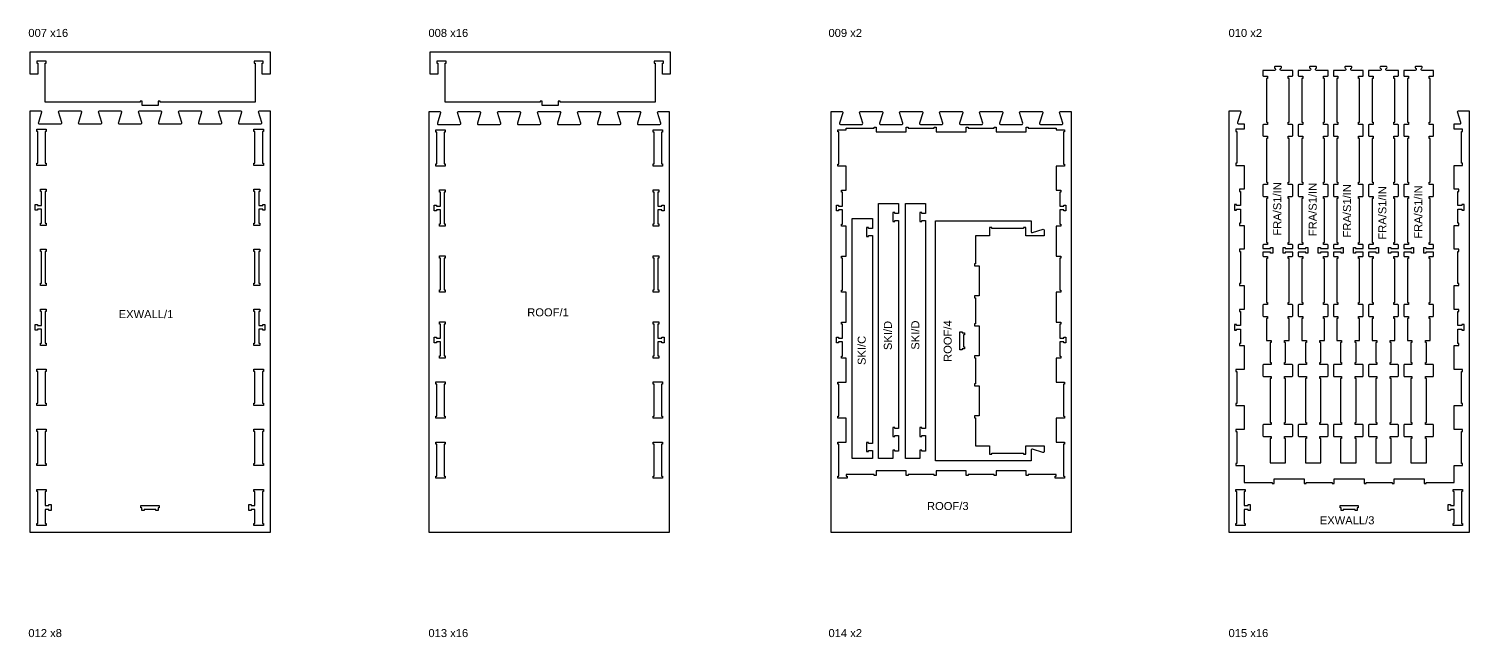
# Model space of a CAD drawing. Header units: millimetres. Extents: x -4719 to 10560, y -11118 to 9307.
# Drawn here: x -4646 to 2555, y 374 to 3415 of the extents above; entities that cross this region are included whole.
import ezdxf

# ---------------------------------------------------------------- set-up
doc = ezdxf.new("R2010")
doc.units = ezdxf.units.MM
doc.header["$MEASUREMENT"] = 0
for name, color, linetype, true_color in [('0_SHEET_BIRCHPLY_2440X1220', 1, 'Continuous', 0xff0000), ('1_ANYTOOL_1MMDEEP_INSIDE', 2, 'Continuous', 0xffff00), ('3_ANYTOOL_CUTTHROUGH_INSID', 4, 'Continuous', 0x00ffff), ('6_ANYTOOL_CUTTHROUGH_OUTSI', 5, 'Continuous', 0x0000ff)]:
    doc.layers.add(name, color=color, linetype=linetype, true_color=true_color)
doc.styles.add('textstyle15', font='standard')
doc.styles.add('textstyle32', font='standard')
doc.styles.add('textstyle33', font='standard')
doc.styles.add('textstyle34', font='standard')
doc.styles.add('textstyle35', font='standard')
doc.styles.add('textstyle37', font='standard')
doc.styles.add('textstyle38', font='standard')
doc.styles.add('textstyle39', font='standard')
doc.styles.add('textstyle40', font='standard')
doc.styles.add('textstyle80', font='standard')
doc.styles.add('textstyle81', font='standard')
doc.styles.add('textstyle82', font='standard')
doc.styles.add('textstyle83', font='standard')
doc.styles.add('textstyle84', font='standard')
doc.styles.add('textstyle85', font='standard')
doc.styles.add('textstyle86', font='standard')
doc.styles.add('textstyle87', font='standard')
doc.styles.add('textstyle88', font='standard')
doc.styles.add('textstyle89', font='standard')
doc.styles.add('textstyle90', font='standard')
doc.styles.add('textstyle91', font='standard')

msp = doc.modelspace()

# ---------------------------------------------------------------- linework, layer by layer
at = {"layer": '3_ANYTOOL_CUTTHROUGH_INSID'}
for points in [[(-4559.1, 2912.7), (-4559.1, 2901.7), (-4564.1, 2901.7), (-4564.1, 2742.7), (-4559.1, 2742.7), (-4559.1, 2731.7), (-4606.1, 2731.7), (-4606.1, 2742.7), (-4601.1, 2742.7), (-4601.1, 2901.7), (-4606.1, 2901.7), (-4606.1, 2912.7)], [(-3520.1, 2912.7), (-3473.1, 2912.7), (-3473.1, 2901.7), (-3478.1, 2901.7), (-3478.1, 2742.7), (-3473.1, 2742.7), (-3473.1, 2731.7), (-3520.1, 2731.7), (-3520.1, 2742.7), (-3515.1, 2742.7), (-3515.1, 2901.7), (-3520.1, 2901.7)], [(-2564.1, 2909.5), (-2564.1, 2898.5), (-2569.1, 2898.5), (-2569.1, 2739.5), (-2564.1, 2739.5), (-2564.1, 2728.5), (-2611.1, 2728.5), (-2611.1, 2739.5), (-2606.1, 2739.5), (-2606.1, 2898.5), (-2611.1, 2898.5), (-2611.1, 2909.5)], [(-1478.1, 2909.5), (-1478.1, 2898.5), (-1483.1, 2898.5), (-1483.1, 2739.5), (-1478.1, 2739.5), (-1478.1, 2728.5), (-1525.1, 2728.5), (-1525.1, 2739.5), (-1520.1, 2739.5), (-1520.1, 2898.5), (-1525.1, 2898.5), (-1525.1, 2909.5)], [(-4588.1, 2612.7), (-4559.1, 2612.7), (-4559.1, 2601.7), (-4564.1, 2601.7), (-4564.1, 2442.7), (-4559.1, 2442.7), (-4559.1, 2431.7), (-4588.1, 2431.7), (-4588.1, 2442.7), (-4583.1, 2442.7), (-4583.1, 2512.7), (-4603.1, 2512.7), (-4603.1, 2507.7), (-4614.1, 2507.7), (-4614.1, 2536.7), (-4603.1, 2536.7), (-4603.1, 2531.7), (-4583.1, 2531.7), (-4583.1, 2601.7), (-4588.1, 2601.7)], [(-3520.1, 2612.7), (-3491.1, 2612.7), (-3491.1, 2601.7), (-3496.1, 2601.7), (-3496.1, 2531.7), (-3476.1, 2531.7), (-3476.1, 2536.7), (-3465.1, 2536.7), (-3465.1, 2507.7), (-3476.1, 2507.7), (-3476.1, 2512.7), (-3496.1, 2512.7), (-3496.1, 2442.7), (-3491.1, 2442.7), (-3491.1, 2431.7), (-3520.1, 2431.7), (-3520.1, 2442.7), (-3515.1, 2442.7), (-3515.1, 2601.7), (-3520.1, 2601.7)], [(-2564.1, 2609.5), (-2564.1, 2598.5), (-2569.1, 2598.5), (-2569.1, 2439.5), (-2564.1, 2439.5), (-2564.1, 2428.5), (-2593.1, 2428.5), (-2593.1, 2439.5), (-2588.1, 2439.5), (-2588.1, 2509.5), (-2608.1, 2509.5), (-2608.1, 2504.5), (-2619.1, 2504.5), (-2619.1, 2533.5), (-2608.1, 2533.5), (-2608.1, 2528.5), (-2588.1, 2528.5), (-2588.1, 2598.5), (-2593.1, 2598.5), (-2593.1, 2609.5)], [(-1496.1, 2609.5), (-1496.1, 2598.5), (-1501.1, 2598.5), (-1501.1, 2528.5), (-1481.1, 2528.5), (-1481.1, 2533.5), (-1470.1, 2533.5), (-1470.1, 2504.5), (-1481.1, 2504.5), (-1481.1, 2509.5), (-1501.1, 2509.5), (-1501.1, 2439.5), (-1496.1, 2439.5), (-1496.1, 2428.5), (-1525.1, 2428.5), (-1525.1, 2439.5), (-1520.1, 2439.5), (-1520.1, 2598.5), (-1525.1, 2598.5), (-1525.1, 2609.5)], [(-4588.1, 2312.7), (-4559.1, 2312.7), (-4559.1, 2301.7), (-4564.1, 2301.7), (-4564.1, 2142.7), (-4559.1, 2142.7), (-4559.1, 2131.7), (-4588.1, 2131.7), (-4588.1, 2142.7), (-4583.1, 2142.7), (-4583.1, 2301.7), (-4588.1, 2301.7)], [(-3520.1, 2312.7), (-3491.1, 2312.7), (-3491.1, 2301.7), (-3496.1, 2301.7), (-3496.1, 2142.7), (-3491.1, 2142.7), (-3491.1, 2131.7), (-3520.1, 2131.7), (-3520.1, 2142.7), (-3515.1, 2142.7), (-3515.1, 2301.7), (-3520.1, 2301.7)], [(-2564.1, 2279.4), (-2564.1, 2268.4), (-2569.1, 2268.4), (-2569.1, 2109.4), (-2564.1, 2109.4), (-2564.1, 2098.4), (-2593.1, 2098.4), (-2593.1, 2109.4), (-2588.1, 2109.4), (-2588.1, 2268.4), (-2593.1, 2268.4), (-2593.1, 2279.4)], [(-1496.1, 2279.4), (-1496.1, 2268.4), (-1501.1, 2268.4), (-1501.1, 2109.4), (-1496.1, 2109.4), (-1496.1, 2098.4), (-1525.1, 2098.4), (-1525.1, 2109.4), (-1520.1, 2109.4), (-1520.1, 2268.4), (-1525.1, 2268.4), (-1525.1, 2279.4)], [(-4588.1, 2012.7), (-4559.1, 2012.7), (-4559.1, 2001.7), (-4564.1, 2001.7), (-4564.1, 1842.7), (-4559.1, 1842.7), (-4559.1, 1831.7), (-4588.1, 1831.7), (-4588.1, 1842.7), (-4583.1, 1842.7), (-4583.1, 1912.7), (-4603.1, 1912.7), (-4603.1, 1907.7), (-4614.1, 1907.7), (-4614.1, 1936.7), (-4603.1, 1936.7), (-4603.1, 1931.7), (-4583.1, 1931.7), (-4583.1, 2001.7), (-4588.1, 2001.7)], [(-3520.1, 2012.7), (-3491.1, 2012.7), (-3491.1, 2001.7), (-3496.1, 2001.7), (-3496.1, 1931.7), (-3476.1, 1931.7), (-3476.1, 1936.7), (-3465.1, 1936.7), (-3465.1, 1907.7), (-3476.1, 1907.7), (-3476.1, 1912.7), (-3496.1, 1912.7), (-3496.1, 1842.7), (-3491.1, 1842.7), (-3491.1, 1831.7), (-3520.1, 1831.7), (-3520.1, 1842.7), (-3515.1, 1842.7), (-3515.1, 2001.7), (-3520.1, 2001.7)], [(-2564.1, 1949.3), (-2564.1, 1938.3), (-2569.1, 1938.3), (-2569.1, 1779.3), (-2564.1, 1779.3), (-2564.1, 1768.3), (-2593.1, 1768.3), (-2593.1, 1779.3), (-2588.1, 1779.3), (-2588.1, 1849.3), (-2608.1, 1849.3), (-2608.1, 1844.3), (-2619.1, 1844.3), (-2619.1, 1873.3), (-2608.1, 1873.3), (-2608.1, 1868.3), (-2588.1, 1868.3), (-2588.1, 1938.3), (-2593.1, 1938.3), (-2593.1, 1949.3)], [(-1496.1, 1949.3), (-1496.1, 1938.3), (-1501.1, 1938.3), (-1501.1, 1868.3), (-1481.1, 1868.3), (-1481.1, 1873.3), (-1470.1, 1873.3), (-1470.1, 1844.3), (-1481.1, 1844.3), (-1481.1, 1849.3), (-1501.1, 1849.3), (-1501.1, 1779.3), (-1496.1, 1779.3), (-1496.1, 1768.3), (-1525.1, 1768.3), (-1525.1, 1779.3), (-1520.1, 1779.3), (-1520.1, 1938.3), (-1525.1, 1938.3), (-1525.1, 1949.3)], [(8.8, 1900.5), (19.8, 1900.5), (19.8, 1895.5), (32.8, 1895.5), (32.8, 1884.5), (27.8, 1884.5), (27.8, 1825.5), (32.8, 1825.5), (32.8, 1814.5), (19.8, 1814.5), (19.8, 1809.5), (8.8, 1809.5)], [(-4559.1, 1712.7), (-4559.1, 1701.7), (-4564.1, 1701.7), (-4564.1, 1542.7), (-4559.1, 1542.7), (-4559.1, 1531.7), (-4606.1, 1531.7), (-4606.1, 1542.7), (-4601.1, 1542.7), (-4601.1, 1701.7), (-4606.1, 1701.7), (-4606.1, 1712.7)], [(-3520.1, 1712.7), (-3473.1, 1712.7), (-3473.1, 1701.7), (-3478.1, 1701.7), (-3478.1, 1542.7), (-3473.1, 1542.7), (-3473.1, 1531.7), (-3520.1, 1531.7), (-3520.1, 1542.7), (-3515.1, 1542.7), (-3515.1, 1701.7), (-3520.1, 1701.7)], [(-2564.1, 1649.3), (-2564.1, 1638.3), (-2569.1, 1638.3), (-2569.1, 1479.3), (-2564.1, 1479.3), (-2564.1, 1468.3), (-2611.1, 1468.3), (-2611.1, 1479.3), (-2606.1, 1479.3), (-2606.1, 1638.3), (-2611.1, 1638.3), (-2611.1, 1649.3)], [(-1478.1, 1649.3), (-1478.1, 1638.3), (-1483.1, 1638.3), (-1483.1, 1479.3), (-1478.1, 1479.3), (-1478.1, 1468.3), (-1525.1, 1468.3), (-1525.1, 1479.3), (-1520.1, 1479.3), (-1520.1, 1638.3), (-1525.1, 1638.3), (-1525.1, 1649.3)], [(-4559.1, 1412.7), (-4559.1, 1401.7), (-4564.1, 1401.7), (-4564.1, 1242.7), (-4559.1, 1242.7), (-4559.1, 1231.7), (-4606.1, 1231.7), (-4606.1, 1242.7), (-4601.1, 1242.7), (-4601.1, 1401.7), (-4606.1, 1401.7), (-4606.1, 1412.7)], [(-3520.1, 1412.7), (-3473.1, 1412.7), (-3473.1, 1401.7), (-3478.1, 1401.7), (-3478.1, 1242.7), (-3473.1, 1242.7), (-3473.1, 1231.7), (-3520.1, 1231.7), (-3520.1, 1242.7), (-3515.1, 1242.7), (-3515.1, 1401.7), (-3520.1, 1401.7)], [(-2564.1, 1349.3), (-2564.1, 1338.3), (-2569.1, 1338.3), (-2569.1, 1179.3), (-2564.1, 1179.3), (-2564.1, 1168.3), (-2611.1, 1168.3), (-2611.1, 1179.3), (-2606.1, 1179.3), (-2606.1, 1338.3), (-2611.1, 1338.3), (-2611.1, 1349.3)], [(-1478.1, 1349.3), (-1478.1, 1338.3), (-1483.1, 1338.3), (-1483.1, 1179.3), (-1478.1, 1179.3), (-1478.1, 1168.3), (-1525.1, 1168.3), (-1525.1, 1179.3), (-1520.1, 1179.3), (-1520.1, 1338.3), (-1525.1, 1338.3), (-1525.1, 1349.3)], [(-4559.1, 1112.7), (-4559.1, 1101.7), (-4564.1, 1101.7), (-4564.1, 1031.7), (-4545.1, 1031.7), (-4545.1, 1036.7), (-4534.1, 1036.7), (-4534.1, 1007.7), (-4545.1, 1007.7), (-4545.1, 1012.7), (-4564.1, 1012.7), (-4564.1, 942.7), (-4559.1, 942.7), (-4559.1, 931.7), (-4606.1, 931.7), (-4606.1, 942.7), (-4601.1, 942.7), (-4601.1, 1101.7), (-4606.1, 1101.7), (-4606.1, 1112.7)], [(-3520.1, 1112.7), (-3473.1, 1112.7), (-3473.1, 1101.7), (-3478.1, 1101.7), (-3478.1, 942.7), (-3473.1, 942.7), (-3473.1, 931.7), (-3520.1, 931.7), (-3520.1, 942.7), (-3515.1, 942.7), (-3515.1, 1012.7), (-3534.1, 1012.7), (-3534.1, 1007.7), (-3545.1, 1007.7), (-3545.1, 1036.7), (-3534.1, 1036.7), (-3534.1, 1031.7), (-3515.1, 1031.7), (-3515.1, 1101.7), (-3520.1, 1101.7)], [(1435.9, 1112.7), (1435.9, 1101.7), (1430.9, 1101.7), (1430.9, 1031.7), (1449.9, 1031.7), (1449.9, 1036.7), (1460.9, 1036.7), (1460.9, 1007.7), (1449.9, 1007.7), (1449.9, 1012.7), (1430.9, 1012.7), (1430.9, 942.7), (1435.9, 942.7), (1435.9, 931.7), (1388.9, 931.7), (1388.9, 942.7), (1393.9, 942.7), (1393.9, 1101.7), (1388.9, 1101.7), (1388.9, 1112.7)], [(2474.9, 1112.7), (2521.9, 1112.7), (2521.9, 1101.7), (2516.9, 1101.7), (2516.9, 942.7), (2521.9, 942.7), (2521.9, 931.7), (2474.9, 931.7), (2474.9, 942.7), (2479.9, 942.7), (2479.9, 1012.7), (2460.9, 1012.7), (2460.9, 1007.7), (2449.9, 1007.7), (2449.9, 1036.7), (2460.9, 1036.7), (2460.9, 1031.7), (2479.9, 1031.7), (2479.9, 1101.7), (2474.9, 1101.7)], [(-4085.1, 1031.7), (-3994.1, 1031.7), (-3994.1, 1020.7), (-3999.1, 1020.7), (-3999.1, 1007.7), (-4010.1, 1007.7), (-4010.1, 1012.7), (-4069.1, 1012.7), (-4069.1, 1007.7), (-4080.1, 1007.7), (-4080.1, 1020.7), (-4085.1, 1020.7)], [(2000.9, 1031.7), (2000.9, 1020.7), (1995.9, 1020.7), (1995.9, 1007.7), (1984.9, 1007.7), (1984.9, 1012.7), (1925.9, 1012.7), (1925.9, 1007.7), (1914.9, 1007.7), (1914.9, 1020.7), (1909.9, 1020.7), (1909.9, 1031.7)]]:
    msp.add_lwpolyline(points, close=True, dxfattribs=at)
at = {"layer": '6_ANYTOOL_CUTTHROUGH_OUTSI'}
for points in [[(-4564.6, 3243.9), (-4559.6, 3243.9), (-4559.6, 3253.9), (-4605.6, 3253.9), (-4605.6, 3243.9), (-4600.6, 3243.9), (-4600.6, 3188.9), (-4639.6, 3188.9), (-4639.6, 3298.9), (-3439.6, 3298.9), (-3439.6, 3188.9), (-3478.6, 3188.9), (-3478.6, 3243.9), (-3473.6, 3243.9), (-3473.6, 3253.9), (-3519.6, 3253.9), (-3519.6, 3243.9), (-3514.6, 3243.9), (-3514.6, 3048.9), (-3989.6, 3048.9), (-3989.6, 3053.9), (-3999.6, 3053.9), (-3999.6, 3030.9), (-4079.6, 3030.9), (-4079.6, 3053.9), (-4089.6, 3053.9), (-4089.6, 3048.9), (-4564.6, 3048.9)], [(-1514.6, 3048.9), (-1989.6, 3048.9), (-1989.6, 3053.9), (-1999.6, 3053.9), (-1999.6, 3030.9), (-2079.6, 3030.9), (-2079.6, 3053.9), (-2089.6, 3053.9), (-2089.6, 3048.9), (-2564.6, 3048.9), (-2564.6, 3243.9), (-2559.6, 3243.9), (-2559.6, 3253.9), (-2605.6, 3253.9), (-2605.6, 3243.9), (-2600.6, 3243.9), (-2600.6, 3188.9), (-2639.6, 3188.9), (-2639.6, 3298.9), (-1439.6, 3298.9), (-1439.6, 3188.9), (-1478.6, 3188.9), (-1478.6, 3243.9), (-1473.6, 3243.9), (-1473.6, 3253.9), (-1519.6, 3253.9), (-1519.6, 3243.9), (-1514.6, 3243.9)], [(-4584.9, 3004.2), (-4581.9, 3001.7), (-4582.1, 2998.4), (-4598.1, 2946.3), (-4598.3, 2943.8), (-4597.3, 2941.5), (-4595.3, 2939.8), (-4592.9, 2939.2), (-4486.3, 2939.2), (-4483.9, 2939.8), (-4481.9, 2941.5), (-4480.9, 2943.8), (-4481.1, 2946.3), (-4497.6, 2999.8), (-4496, 3003.5), (-4492.8, 3004.2), (-4384.9, 3004.2), (-4381.9, 3001.7), (-4382.1, 2998.4), (-4398.1, 2946.3), (-4398.3, 2943.8), (-4397.3, 2941.5), (-4395.3, 2939.8), (-4392.9, 2939.2), (-4286.3, 2939.2), (-4283.9, 2939.8), (-4281.9, 2941.5), (-4280.9, 2943.8), (-4281.1, 2946.3), (-4297.6, 2999.8), (-4296, 3003.5), (-4292.8, 3004.2), (-4184.9, 3004.2), (-4181.9, 3001.7), (-4182.1, 2998.4), (-4198.1, 2946.3), (-4198.3, 2943.8), (-4197.3, 2941.5), (-4195.3, 2939.8), (-4192.9, 2939.2), (-4086.3, 2939.2), (-4083.9, 2939.8), (-4081.9, 2941.5), (-4080.9, 2943.8), (-4081.1, 2946.3), (-4097.6, 2999.8), (-4096, 3003.5), (-4092.8, 3004.2), (-3984.9, 3004.2), (-3981.9, 3001.7), (-3982.1, 2998.4), (-3998.1, 2946.3), (-3998.3, 2943.8), (-3997.3, 2941.5), (-3995.3, 2939.8), (-3992.9, 2939.2), (-3886.3, 2939.2), (-3883.9, 2939.8), (-3881.9, 2941.5), (-3880.9, 2943.8), (-3881.1, 2946.3), (-3897.6, 2999.8), (-3896, 3003.5), (-3892.8, 3004.2), (-3784.9, 3004.2), (-3781.9, 3001.7), (-3782.1, 2998.4), (-3798.1, 2946.3), (-3798.3, 2943.8), (-3797.3, 2941.5), (-3795.3, 2939.8), (-3792.9, 2939.2), (-3686.3, 2939.2), (-3683.9, 2939.8), (-3681.9, 2941.5), (-3680.9, 2943.8), (-3681.1, 2946.3), (-3697.6, 2999.8), (-3696, 3003.5), (-3692.8, 3004.2), (-3584.9, 3004.2), (-3581.9, 3001.7), (-3582.1, 2998.4), (-3598.1, 2946.3), (-3598.3, 2943.8), (-3597.3, 2941.5), (-3595.3, 2939.8), (-3592.9, 2939.2), (-3486.3, 2939.2), (-3483.9, 2939.8), (-3481.9, 2941.5), (-3481, 2943.8), (-3481.1, 2946.3), (-3497.6, 2999.8), (-3496, 3003.5), (-3492.8, 3004.2), (-3439.9, 3004.2), (-3439.9, 897.5), (-4639.4, 897.5), (-4639.4, 3004.2)], [(-1444.9, 3001), (-1444.9, 897.5), (-2644.4, 897.5), (-2644.4, 3001), (-2589.9, 3001), (-2586.9, 2998.4), (-2587.1, 2995.1), (-2603.1, 2943.1), (-2603.3, 2940.6), (-2602.3, 2938.2), (-2600.3, 2936.6), (-2597.9, 2936), (-2491.3, 2936), (-2487, 2938.2), (-2485.9, 2940.6), (-2486.1, 2943.1), (-2502.6, 2996.5), (-2501, 3000.2), (-2497.8, 3001), (-2389.9, 3001), (-2386.9, 2998.4), (-2387.1, 2995.1), (-2403.1, 2943), (-2402.3, 2938.2), (-2400.3, 2936.6), (-2397.9, 2936), (-2291.3, 2936), (-2287, 2938.2), (-2285.9, 2940.6), (-2286.1, 2943.1), (-2302.6, 2996.5), (-2301, 3000.2), (-2297.8, 3001), (-2189.9, 3001), (-2186.9, 2998.4), (-2187.1, 2995.1), (-2203.1, 2943), (-2202.3, 2938.2), (-2200.3, 2936.6), (-2197.9, 2936), (-2091.3, 2936), (-2087, 2938.2), (-2085.9, 2940.6), (-2086.1, 2943.1), (-2102.6, 2996.5), (-2101, 3000.2), (-2097.8, 3001), (-1989.9, 3001), (-1986.9, 2998.4), (-1987.1, 2995.1), (-2003.1, 2943.1), (-2003.3, 2940.6), (-2002.3, 2938.2), (-2000.3, 2936.6), (-1997.9, 2936), (-1891.3, 2936), (-1887, 2938.2), (-1885.9, 2940.6), (-1886.1, 2943.1), (-1902.6, 2996.5), (-1901, 3000.2), (-1897.8, 3001), (-1789.9, 3001), (-1786.9, 2998.4), (-1787.1, 2995.1), (-1803.1, 2943.1), (-1803.3, 2940.6), (-1802.3, 2938.2), (-1800.3, 2936.6), (-1797.9, 2936), (-1691.3, 2936), (-1688.9, 2936.6), (-1686.9, 2938.2), (-1685.9, 2940.6), (-1686.1, 2943.1), (-1702.6, 2996.5), (-1701, 3000.2), (-1697.8, 3001), (-1589.9, 3001), (-1586.9, 2998.4), (-1587.1, 2995.1), (-1603.1, 2943), (-1602.3, 2938.2), (-1600.3, 2936.6), (-1597.9, 2936), (-1491.3, 2936), (-1487, 2938.2), (-1485.9, 2940.6), (-1486.1, 2943.1), (-1502.6, 2996.5), (-1501, 3000.2), (-1497.8, 3001)], [(-487.9, 3001.5), (-379.8, 3001.5), (-376.4, 2998.6), (-376.6, 2995), (-392.6, 2943), (-392.8, 2940.6), (-391.9, 2938.5), (-390.1, 2937), (-387.8, 2936.5), (-281.4, 2936.5), (-279.1, 2937), (-277.4, 2938.5), (-276.5, 2940.6), (-276.6, 2943), (-293.1, 2996.6), (-291.4, 3000.6), (-287.9, 3001.5), (-179.8, 3001.5), (-176.4, 2998.6), (-176.6, 2995), (-192.6, 2943), (-192.8, 2940.6), (-191.9, 2938.5), (-187.8, 2936.5), (-81.4, 2936.5), (-79.1, 2937), (-77.4, 2938.5), (-76.5, 2940.6), (-76.6, 2943), (-93.1, 2996.6), (-91.4, 3000.6), (-87.9, 3001.5), (20.2, 3001.5), (23.6, 2998.6), (23.4, 2995), (7.4, 2943), (7.2, 2940.6), (8.1, 2938.5), (12.2, 2936.5), (118.6, 2936.5), (120.9, 2937), (122.6, 2938.5), (123.4, 2943), (106.9, 2996.6), (108.6, 3000.6), (112.1, 3001.5), (220.2, 3001.5), (223.6, 2998.6), (223.4, 2995), (207.4, 2943), (207.2, 2940.6), (208.1, 2938.5), (212.2, 2936.5), (318.6, 2936.5), (320.9, 2937), (322.6, 2938.5), (323.4, 2943), (306.9, 2996.6), (308.6, 3000.6), (312.1, 3001.5), (420.2, 3001.5), (423.6, 2998.6), (423.4, 2995), (407.4, 2943), (407.2, 2940.6), (408.1, 2938.5), (412.2, 2936.5), (518.6, 2936.5), (520.9, 2937), (522.6, 2938.5), (523.5, 2940.6), (523.4, 2943), (506.9, 2996.6), (508.6, 3000.6), (512.1, 3001.5), (565.6, 3001.5), (565.6, 897), (-634.9, 897), (-634.9, 3001.5), (-579.8, 3001.5), (-576.4, 2998.6), (-576.6, 2995), (-592.6, 2943), (-592.8, 2940.6), (-591.9, 2938.5), (-587.8, 2936.5), (-481.4, 2936.5), (-479.1, 2937), (-477.4, 2938.5), (-476.6, 2943), (-493.1, 2996.6), (-491.4, 3000.6)], [(2502.2, 3004.2), (2555.1, 3004.2), (2555.1, 897.5), (1355.6, 897.5), (1355.6, 3004.2), (1410.1, 3004.2), (1413.1, 3001.7), (1412.9, 2998.4), (1396.9, 2946.3), (1396.7, 2943.8), (1397.7, 2941.5), (1399.7, 2939.8), (1402.1, 2939.2), (1430.1, 2939.2), (1430.1, 2912.5), (1389.1, 2912.5), (1389.1, 2902), (1394.1, 2902), (1394.1, 2742.5), (1389.1, 2742.5), (1389.1, 2732), (1430.1, 2732), (1430.1, 2612.5), (1407.1, 2612.5), (1407.1, 2602), (1412.1, 2602), (1412.1, 2531.5), (1391.6, 2531.5), (1391.6, 2536.5), (1381.1, 2536.5), (1381.1, 2508), (1391.6, 2508), (1391.6, 2513), (1412.1, 2513), (1412.1, 2442.5), (1407.1, 2442.5), (1407.1, 2432), (1430.1, 2432), (1430.1, 2312.5), (1407.1, 2312.5), (1407.1, 2302), (1412.1, 2302), (1412.1, 2142.5), (1407.1, 2142.5), (1407.1, 2132), (1430.1, 2132), (1430.1, 2012.5), (1407.1, 2012.5), (1407.1, 2002), (1412.1, 2002), (1412.1, 1931.5), (1391.6, 1931.5), (1391.6, 1936.5), (1381.1, 1936.5), (1381.1, 1908), (1391.6, 1908), (1391.6, 1913), (1412.1, 1913), (1412.1, 1842.5), (1407.1, 1842.5), (1407.1, 1832), (1430.1, 1832), (1430.1, 1712.5), (1389.1, 1712.5), (1389.1, 1702), (1394.1, 1702), (1394.1, 1542.5), (1389.1, 1542.5), (1389.1, 1532), (1430.1, 1532), (1430.1, 1412.5), (1389.1, 1412.5), (1389.1, 1402), (1394.1, 1402), (1394.1, 1242.5), (1389.1, 1242.5), (1389.1, 1232), (1430.1, 1232), (1430.1, 1147), (1570.1, 1147), (1570.1, 1142), (1580.6, 1142), (1580.6, 1165), (1730.1, 1165), (1730.1, 1142), (1740.6, 1142), (1740.6, 1147), (1870.1, 1147), (1870.1, 1142), (1880.6, 1142), (1880.6, 1165), (2030.1, 1165), (2030.1, 1142), (2040.6, 1142), (2040.6, 1147), (2170.1, 1147), (2170.1, 1142), (2180.6, 1142), (2180.6, 1165), (2330.1, 1165), (2330.1, 1142), (2340.6, 1142), (2340.6, 1147), (2480.6, 1147), (2480.6, 1232), (2521.6, 1232), (2521.6, 1242.5), (2516.6, 1242.5), (2516.6, 1402), (2521.6, 1402), (2521.6, 1412.5), (2480.6, 1412.5), (2480.6, 1532), (2521.6, 1532), (2521.6, 1542.5), (2516.6, 1542.5), (2516.6, 1702), (2521.6, 1702), (2521.6, 1712.5), (2480.6, 1712.5), (2480.6, 1832), (2503.6, 1832), (2503.6, 1842.5), (2498.6, 1842.5), (2498.6, 1913), (2519.1, 1913), (2519.1, 1908), (2529.6, 1908), (2529.6, 1936.5), (2519.1, 1936.5), (2519.1, 1931.5), (2498.6, 1931.5), (2498.6, 2002), (2503.6, 2002), (2503.6, 2012.5), (2480.6, 2012.5), (2480.6, 2132), (2503.6, 2132), (2503.6, 2142.5), (2498.6, 2142.5), (2498.6, 2302), (2503.6, 2302), (2503.6, 2312.5), (2480.6, 2312.5), (2480.6, 2432), (2503.6, 2432), (2503.6, 2442.5), (2498.6, 2442.5), (2498.6, 2513), (2519.1, 2513), (2519.1, 2508), (2529.6, 2508), (2529.6, 2536.5), (2519.1, 2536.5), (2519.1, 2531.5), (2498.6, 2531.5), (2498.6, 2602), (2503.6, 2602), (2503.6, 2612.5), (2480.6, 2612.5), (2480.6, 2732), (2521.6, 2732), (2521.6, 2742.5), (2516.6, 2742.5), (2516.6, 2902), (2521.6, 2902), (2521.6, 2912.5), (2480.6, 2912.5), (2480.6, 2939.2), (2508.7, 2939.2), (2511.1, 2939.8), (2513.1, 2941.5), (2514.1, 2943.8), (2513.9, 2946.3), (2497.4, 2999.8), (2499, 3003.5)], [(-419.6, 2918.6), (-419.6, 2923.6), (-409.6, 2923.6), (-409.6, 2900.6), (-259.6, 2900.6), (-259.6, 2923.6), (-249.6, 2923.6), (-249.6, 2918.6), (-119.6, 2918.6), (-119.6, 2923.6), (-109.6, 2923.6), (-109.6, 2900.6), (40.4, 2900.6), (40.4, 2923.6), (50.4, 2923.6), (50.4, 2918.6), (180.4, 2918.6), (180.4, 2923.6), (190.4, 2923.6), (190.4, 2900.6), (340.4, 2900.6), (340.4, 2923.6), (350.4, 2923.6), (350.4, 2918.6), (490.4, 2918.6), (490.4, 2909), (531.4, 2909), (531.4, 2899), (526.4, 2899), (526.4, 2739), (531.4, 2739), (531.4, 2729), (490.4, 2729), (490.4, 2609), (513.4, 2609), (513.4, 2599), (508.4, 2599), (508.4, 2528), (529.4, 2528), (529.4, 2533), (539.4, 2533), (539.4, 2505), (529.4, 2505), (529.4, 2510), (508.4, 2510), (508.4, 2439), (513.4, 2439), (513.4, 2429), (490.4, 2429), (490.4, 2278.9), (513.4, 2278.9), (513.4, 2268.9), (508.4, 2268.9), (508.4, 2108.9), (513.4, 2108.9), (513.4, 2098.9), (490.4, 2098.9), (490.4, 1948.8), (513.4, 1948.8), (513.4, 1938.8), (508.4, 1938.8), (508.4, 1867.8), (529.4, 1867.8), (529.4, 1872.8), (539.4, 1872.8), (539.4, 1844.8), (529.4, 1844.8), (529.4, 1849.8), (508.4, 1849.8), (508.4, 1778.8), (513.4, 1778.8), (513.4, 1768.8), (490.4, 1768.8), (490.4, 1648.8), (531.4, 1648.8), (531.4, 1638.8), (526.4, 1638.8), (526.4, 1478.8), (531.4, 1478.8), (531.4, 1468.8), (490.4, 1468.8), (490.4, 1348.8), (531.4, 1348.8), (531.4, 1338.8), (526.4, 1338.8), (526.4, 1178.8), (531.4, 1178.8), (531.4, 1168.8), (485.4, 1168.8), (485.4, 1178.8), (490.4, 1178.8), (490.4, 1187.6), (350.4, 1187.6), (350.4, 1182.6), (340.4, 1182.6), (340.4, 1205.6), (190.4, 1205.6), (190.4, 1182.6), (180.4, 1182.6), (180.4, 1187.6), (50.4, 1187.6), (50.4, 1182.6), (40.4, 1182.6), (40.4, 1205.6), (-109.6, 1205.6), (-109.6, 1182.6), (-119.6, 1182.6), (-119.6, 1187.6), (-249.6, 1187.6), (-249.6, 1182.6), (-259.6, 1182.6), (-259.6, 1205.6), (-409.6, 1205.6), (-409.6, 1182.6), (-419.6, 1182.6), (-419.6, 1187.6), (-559.6, 1187.6), (-559.6, 1178.8), (-554.6, 1178.8), (-554.6, 1168.8), (-600.6, 1168.8), (-600.6, 1178.8), (-595.6, 1178.8), (-595.6, 1338.8), (-600.6, 1338.8), (-600.6, 1348.8), (-559.6, 1348.8), (-559.6, 1468.8), (-600.6, 1468.8), (-600.6, 1478.8), (-595.6, 1478.8), (-595.6, 1638.8), (-600.6, 1638.8), (-600.6, 1648.8), (-559.6, 1648.8), (-559.6, 1768.8), (-582.6, 1768.8), (-582.6, 1778.8), (-577.6, 1778.8), (-577.6, 1849.8), (-598.6, 1849.8), (-598.6, 1844.8), (-608.6, 1844.8), (-608.6, 1872.8), (-598.6, 1872.8), (-598.6, 1867.8), (-577.6, 1867.8), (-577.6, 1938.8), (-582.6, 1938.8), (-582.6, 1948.8), (-559.6, 1948.8), (-559.6, 2098.9), (-582.6, 2098.9), (-582.6, 2108.9), (-577.6, 2108.9), (-577.6, 2268.9), (-582.6, 2268.9), (-582.6, 2278.9), (-559.6, 2278.9), (-559.6, 2429), (-582.6, 2429), (-582.6, 2439), (-577.6, 2439), (-577.6, 2510), (-598.6, 2510), (-598.6, 2505), (-608.6, 2505), (-608.6, 2533), (-598.6, 2533), (-598.6, 2528), (-577.6, 2528), (-577.6, 2599), (-582.6, 2599), (-582.6, 2609), (-559.6, 2609), (-559.6, 2729), (-600.6, 2729), (-600.6, 2739), (-595.6, 2739), (-595.6, 2899), (-600.6, 2899), (-600.6, 2909), (-559.6, 2909), (-559.6, 2918.6)], [(-398.3, 2542.3), (-297.3, 2542.3), (-297.3, 2492.3), (-316.3, 2492.3), (-316.3, 2497.3), (-326.3, 2497.3), (-326.3, 2451.3), (-316.3, 2451.3), (-316.3, 2456.3), (-297.3, 2456.3), (-297.3, 1417.3), (-316.3, 1417.3), (-316.3, 1422.3), (-326.3, 1422.3), (-326.3, 1376.3), (-316.3, 1376.3), (-316.3, 1381.3), (-297.3, 1381.3), (-297.3, 1303.3), (-316.3, 1303.3), (-316.3, 1308.3), (-326.3, 1308.3), (-326.3, 1267.3), (-398.3, 1267.3)], [(-263.3, 2542.3), (-162.3, 2542.3), (-162.3, 2492.3), (-181.3, 2492.3), (-181.3, 2497.3), (-191.3, 2497.3), (-191.3, 2451.3), (-181.3, 2451.3), (-181.3, 2456.3), (-162.3, 2456.3), (-162.3, 1417.3), (-181.3, 1417.3), (-181.3, 1422.3), (-191.3, 1422.3), (-191.3, 1376.3), (-181.3, 1376.3), (-181.3, 1381.3), (-162.3, 1381.3), (-162.3, 1303.3), (-181.3, 1303.3), (-181.3, 1308.3), (-191.3, 1308.3), (-191.3, 1267.3), (-263.3, 1267.3)], [(-428.3, 2467.3), (-428.3, 2417.3), (-447.3, 2417.3), (-447.3, 2422.3), (-457.3, 2422.3), (-457.3, 2376.3), (-447.3, 2376.3), (-447.3, 2381.3), (-428.3, 2381.3), (-428.3, 1342.3), (-447.3, 1342.3), (-447.3, 1347.3), (-457.3, 1347.3), (-457.3, 1301.3), (-447.3, 1301.3), (-447.3, 1306.3), (-428.3, 1306.3), (-428.3, 1267.3), (-529.3, 1267.3), (-529.3, 2467.3)], [(-113.6, 2454.8), (364.7, 2454.8), (364.7, 2401.8), (365.3, 2399.3), (366.9, 2397.4), (369.3, 2396.4), (371.8, 2396.5), (425.3, 2413), (429, 2411.4), (429.7, 2408.2), (429.7, 2380.3), (338, 2380.3), (338, 2421.3), (327.5, 2421.3), (327.5, 2416.3), (168, 2416.3), (168, 2421.3), (157.5, 2421.3), (157.5, 2380.3), (86.5, 2380.3), (86.5, 2240.3), (81.5, 2240.3), (81.5, 2229.8), (104.5, 2229.8), (104.5, 2080.3), (81.5, 2080.3), (81.5, 2069.8), (86.5, 2069.8), (86.5, 1940.3), (81.5, 1940.3), (81.5, 1929.8), (104.5, 1929.8), (104.5, 1780.3), (81.5, 1780.3), (81.5, 1769.8), (86.5, 1769.8), (86.5, 1640.3), (81.5, 1640.3), (81.5, 1629.8), (104.5, 1629.8), (104.5, 1480.3), (81.5, 1480.3), (81.5, 1469.8), (86.5, 1469.8), (86.5, 1329.8), (157.5, 1329.8), (157.5, 1288.8), (168, 1288.8), (168, 1293.8), (327.5, 1293.8), (327.5, 1288.8), (338, 1288.8), (338, 1329.8), (429.7, 1329.8), (429.7, 1300.4), (427.1, 1297.3), (423.9, 1297.5), (371.8, 1313.5), (369.3, 1313.7), (366.9, 1312.7), (365.3, 1310.8), (364.7, 1308.3), (364.7, 1255.3), (-113.6, 1255.3)]]:
    msp.add_lwpolyline(points, close=True, dxfattribs=at)
for points in [[(1542, 1857.4), (1565, 1857.4), (1565, 1846.9), (1560, 1846.9), (1560, 1747.4), (1565, 1747.4), (1565, 1736.9), (1526.8, 1736.9), (1524, 1734.1), (1524, 1680.3), (1526.8, 1677.4), (1565, 1677.4), (1565, 1666.9), (1560, 1666.9), (1560, 1447.4), (1565, 1447.4), (1565, 1436.9), (1526.8, 1436.9), (1524, 1434.1), (1524, 1380.3), (1526.8, 1377.4), (1565, 1377.4), (1565, 1366.9), (1560, 1366.9), (1560, 1245.9), (1637.5, 1245.9), (1637.5, 1366.9), (1632.5, 1366.9), (1632.5, 1377.4), (1670.6, 1377.4), (1673.5, 1380.3), (1673.5, 1434.1), (1670.6, 1436.9), (1632.5, 1436.9), (1632.5, 1447.4), (1637.5, 1447.4), (1637.5, 1666.9), (1632.5, 1666.9), (1632.5, 1677.4), (1670.6, 1677.4), (1673.5, 1680.3), (1673.5, 1734.1), (1670.6, 1736.9), (1632.5, 1736.9), (1632.5, 1747.4), (1637.5, 1747.4), (1637.5, 1846.9), (1632.5, 1846.9), (1632.5, 1857.4), (1655.5, 1857.4), (1655.5, 1966.9), (1650.5, 1966.9), (1650.5, 1977.4), (1670.6, 1977.4), (1673.5, 1980.3), (1673.5, 2034.1), (1670.6, 2036.9), (1650.5, 2036.9), (1650.5, 2047.4), (1655.5, 2047.4), (1655.5, 2266.9), (1650.5, 2266.9), (1650.5, 2277.4), (1670.6, 2277.4), (1673.5, 2280.3), (1673.5, 2297.9), (1635, 2297.9), (1635, 2292.9), (1624.5, 2292.9), (1624.5, 2321.4), (1635, 2321.4), (1635, 2316.4), (1673.5, 2316.4), (1673.5, 2334.1), (1670.6, 2336.9), (1650.5, 2336.9), (1650.5, 2347.4), (1655.5, 2347.4), (1655.5, 2566.9), (1650.5, 2566.9), (1650.5, 2577.4), (1670.6, 2577.4), (1673.5, 2580.3), (1673.5, 2634.1), (1670.6, 2636.9), (1650.5, 2636.9), (1650.5, 2647.4), (1655.5, 2647.4), (1655.5, 2866.9), (1650.5, 2866.9), (1650.5, 2877.4), (1670.6, 2877.4), (1673.5, 2880.3), (1673.5, 2934.1), (1670.6, 2936.9), (1650.5, 2936.9), (1650.5, 2947.4), (1655.5, 2947.4), (1655.5, 3166.9), (1650.5, 3166.9), (1650.5, 3177.4), (1670.6, 3177.4), (1673.5, 3180.3), (1673.5, 3206.9), (1615.8, 3206.9, -0.668179), (1612.1, 3215.9), (1615, 3218.8, 0.668179), (1611.7, 3226.9), (1585.8, 3226.9, 0.668179), (1582.4, 3218.8), (1585.4, 3215.9, -0.668179), (1581.7, 3206.9), (1524, 3206.9), (1524, 3180.3), (1526.8, 3177.4), (1547, 3177.4), (1547, 3166.9), (1542, 3166.9), (1542, 2947.4), (1547, 2947.4), (1547, 2936.9), (1526.8, 2936.9), (1524, 2934.1), (1524, 2880.3), (1526.8, 2877.4), (1547, 2877.4), (1547, 2866.9), (1542, 2866.9), (1542, 2647.4), (1547, 2647.4), (1547, 2636.9), (1526.8, 2636.9), (1524, 2634.1), (1524, 2580.3), (1526.8, 2577.4), (1547, 2577.4), (1547, 2566.9), (1542, 2566.9), (1542, 2347.4), (1547, 2347.4), (1547, 2336.9), (1526.8, 2336.9), (1524, 2334.1), (1524, 2316.4), (1562.5, 2316.4), (1562.5, 2321.4), (1573, 2321.4), (1573, 2292.9), (1562.5, 2292.9), (1562.5, 2297.9), (1524, 2297.9), (1524, 2280.3), (1526.8, 2277.4), (1547, 2277.4), (1547, 2266.9), (1542, 2266.9), (1542, 2047.4), (1547, 2047.4), (1547, 2036.9), (1526.8, 2036.9), (1524, 2034.1), (1524, 1980.3), (1526.8, 1977.4), (1547, 1977.4), (1547, 1966.9), (1542, 1966.9)], [(1718, 1857.4), (1741, 1857.4), (1741, 1846.9), (1736, 1846.9), (1736, 1747.4), (1741, 1747.4), (1741, 1736.9), (1702.8, 1736.9), (1700, 1734.1), (1700, 1680.3), (1702.8, 1677.4), (1741, 1677.4), (1741, 1666.9), (1736, 1666.9), (1736, 1447.4), (1741, 1447.4), (1741, 1436.9), (1702.8, 1436.9), (1700, 1434.1), (1700, 1380.3), (1702.8, 1377.4), (1741, 1377.4), (1741, 1366.9), (1736, 1366.9), (1736, 1245.9), (1813.5, 1245.9), (1813.5, 1366.9), (1808.5, 1366.9), (1808.5, 1377.4), (1846.6, 1377.4), (1849.5, 1380.3), (1849.5, 1434.1), (1846.6, 1436.9), (1808.5, 1436.9), (1808.5, 1447.4), (1813.5, 1447.4), (1813.5, 1666.9), (1808.5, 1666.9), (1808.5, 1677.4), (1846.6, 1677.4), (1849.5, 1680.3), (1849.5, 1734.1), (1846.6, 1736.9), (1808.5, 1736.9), (1808.5, 1747.4), (1813.5, 1747.4), (1813.5, 1846.9), (1808.5, 1846.9), (1808.5, 1857.4), (1831.5, 1857.4), (1831.5, 1966.9), (1826.5, 1966.9), (1826.5, 1977.4), (1846.6, 1977.4), (1849.5, 1980.3), (1849.5, 2034.1), (1846.6, 2036.9), (1826.5, 2036.9), (1826.5, 2047.4), (1831.5, 2047.4), (1831.5, 2266.9), (1826.5, 2266.9), (1826.5, 2277.4), (1846.6, 2277.4), (1849.5, 2280.3), (1849.5, 2297.9), (1811, 2297.9), (1811, 2292.9), (1800.5, 2292.9), (1800.5, 2321.4), (1811, 2321.4), (1811, 2316.4), (1849.5, 2316.4), (1849.5, 2334.1), (1846.6, 2336.9), (1826.5, 2336.9), (1826.5, 2347.4), (1831.5, 2347.4), (1831.5, 2566.9), (1826.5, 2566.9), (1826.5, 2577.4), (1846.6, 2577.4), (1849.5, 2580.3), (1849.5, 2634.1), (1846.6, 2636.9), (1826.5, 2636.9), (1826.5, 2647.4), (1831.5, 2647.4), (1831.5, 2866.9), (1826.5, 2866.9), (1826.5, 2877.4), (1846.6, 2877.4), (1849.5, 2880.3), (1849.5, 2934.1), (1846.6, 2936.9), (1826.5, 2936.9), (1826.5, 2947.4), (1831.5, 2947.4), (1831.5, 3166.9), (1826.5, 3166.9), (1826.5, 3177.4), (1846.6, 3177.4), (1849.5, 3180.3), (1849.5, 3206.9), (1791.8, 3206.9, -0.668179), (1788.1, 3215.9), (1791, 3218.8, 0.668179), (1787.7, 3226.9), (1761.8, 3226.9, 0.668179), (1758.4, 3218.8), (1761.4, 3215.9, -0.668179), (1757.7, 3206.9), (1700, 3206.9), (1700, 3180.3), (1702.8, 3177.4), (1723, 3177.4), (1723, 3166.9), (1718, 3166.9), (1718, 2947.4), (1723, 2947.4), (1723, 2936.9), (1702.8, 2936.9), (1700, 2934.1), (1700, 2880.3), (1702.8, 2877.4), (1723, 2877.4), (1723, 2866.9), (1718, 2866.9), (1718, 2647.4), (1723, 2647.4), (1723, 2636.9), (1702.8, 2636.9), (1700, 2634.1), (1700, 2580.3), (1702.8, 2577.4), (1723, 2577.4), (1723, 2566.9), (1718, 2566.9), (1718, 2347.4), (1723, 2347.4), (1723, 2336.9), (1702.8, 2336.9), (1700, 2334.1), (1700, 2316.4), (1738.5, 2316.4), (1738.5, 2321.4), (1749, 2321.4), (1749, 2292.9), (1738.5, 2292.9), (1738.5, 2297.9), (1700, 2297.9), (1700, 2280.3), (1702.8, 2277.4), (1723, 2277.4), (1723, 2266.9), (1718, 2266.9), (1718, 2047.4), (1723, 2047.4), (1723, 2036.9), (1702.8, 2036.9), (1700, 2034.1), (1700, 1980.3), (1702.8, 1977.4), (1723, 1977.4), (1723, 1966.9), (1718, 1966.9)], [(1894, 1857.4), (1917, 1857.4), (1917, 1846.9), (1912, 1846.9), (1912, 1747.4), (1917, 1747.4), (1917, 1736.9), (1878.8, 1736.9), (1876, 1734.1), (1876, 1680.3), (1878.8, 1677.4), (1917, 1677.4), (1917, 1666.9), (1912, 1666.9), (1912, 1447.4), (1917, 1447.4), (1917, 1436.9), (1878.8, 1436.9), (1876, 1434.1), (1876, 1380.3), (1878.8, 1377.4), (1917, 1377.4), (1917, 1366.9), (1912, 1366.9), (1912, 1245.9), (1989.5, 1245.9), (1989.5, 1366.9), (1984.5, 1366.9), (1984.5, 1377.4), (2022.6, 1377.4), (2025.5, 1380.3), (2025.5, 1434.1), (2022.6, 1436.9), (1984.5, 1436.9), (1984.5, 1447.4), (1989.5, 1447.4), (1989.5, 1666.9), (1984.5, 1666.9), (1984.5, 1677.4), (2022.6, 1677.4), (2025.5, 1680.3), (2025.5, 1734.1), (2022.6, 1736.9), (1984.5, 1736.9), (1984.5, 1747.4), (1989.5, 1747.4), (1989.5, 1846.9), (1984.5, 1846.9), (1984.5, 1857.4), (2007.5, 1857.4), (2007.5, 1966.9), (2002.5, 1966.9), (2002.5, 1977.4), (2022.6, 1977.4), (2025.5, 1980.3), (2025.5, 2034.1), (2022.6, 2036.9), (2002.5, 2036.9), (2002.5, 2047.4), (2007.5, 2047.4), (2007.5, 2266.9), (2002.5, 2266.9), (2002.5, 2277.4), (2022.6, 2277.4), (2025.5, 2280.3), (2025.5, 2297.9), (1987, 2297.9), (1987, 2292.9), (1976.5, 2292.9), (1976.5, 2321.4), (1987, 2321.4), (1987, 2316.4), (2025.5, 2316.4), (2025.5, 2334.1), (2022.6, 2336.9), (2002.5, 2336.9), (2002.5, 2347.4), (2007.5, 2347.4), (2007.5, 2566.9), (2002.5, 2566.9), (2002.5, 2577.4), (2022.6, 2577.4), (2025.5, 2580.3), (2025.5, 2634.1), (2022.6, 2636.9), (2002.5, 2636.9), (2002.5, 2647.4), (2007.5, 2647.4), (2007.5, 2866.9), (2002.5, 2866.9), (2002.5, 2877.4), (2022.6, 2877.4), (2025.5, 2880.3), (2025.5, 2934.1), (2022.6, 2936.9), (2002.5, 2936.9), (2002.5, 2947.4), (2007.5, 2947.4), (2007.5, 3166.9), (2002.5, 3166.9), (2002.5, 3177.4), (2022.6, 3177.4), (2025.5, 3180.3), (2025.5, 3206.9), (1967.8, 3206.9, -0.668179), (1964.1, 3215.9), (1967, 3218.8, 0.668179), (1963.7, 3226.9), (1937.8, 3226.9, 0.668179), (1934.4, 3218.8), (1937.4, 3215.9, -0.668179), (1933.7, 3206.9), (1876, 3206.9), (1876, 3180.3), (1878.8, 3177.4), (1899, 3177.4), (1899, 3166.9), (1894, 3166.9), (1894, 2947.4), (1899, 2947.4), (1899, 2936.9), (1878.8, 2936.9), (1876, 2934.1), (1876, 2880.3), (1878.8, 2877.4), (1899, 2877.4), (1899, 2866.9), (1894, 2866.9), (1894, 2647.4), (1899, 2647.4), (1899, 2636.9), (1878.8, 2636.9), (1876, 2634.1), (1876, 2580.3), (1878.8, 2577.4), (1899, 2577.4), (1899, 2566.9), (1894, 2566.9), (1894, 2347.4), (1899, 2347.4), (1899, 2336.9), (1878.8, 2336.9), (1876, 2334.1), (1876, 2316.4), (1914.5, 2316.4), (1914.5, 2321.4), (1925, 2321.4), (1925, 2292.9), (1914.5, 2292.9), (1914.5, 2297.9), (1876, 2297.9), (1876, 2280.3), (1878.8, 2277.4), (1899, 2277.4), (1899, 2266.9), (1894, 2266.9), (1894, 2047.4), (1899, 2047.4), (1899, 2036.9), (1878.8, 2036.9), (1876, 2034.1), (1876, 1980.3), (1878.8, 1977.4), (1899, 1977.4), (1899, 1966.9), (1894, 1966.9)], [(2070, 1857.4), (2093, 1857.4), (2093, 1846.9), (2088, 1846.9), (2088, 1747.4), (2093, 1747.4), (2093, 1736.9), (2054.8, 1736.9), (2052, 1734.1), (2052, 1680.3), (2054.8, 1677.4), (2093, 1677.4), (2093, 1666.9), (2088, 1666.9), (2088, 1447.4), (2093, 1447.4), (2093, 1436.9), (2054.8, 1436.9), (2052, 1434.1), (2052, 1380.3), (2054.8, 1377.4), (2093, 1377.4), (2093, 1366.9), (2088, 1366.9), (2088, 1245.9), (2165.5, 1245.9), (2165.5, 1366.9), (2160.5, 1366.9), (2160.5, 1377.4), (2198.6, 1377.4), (2201.5, 1380.3), (2201.5, 1434.1), (2198.6, 1436.9), (2160.5, 1436.9), (2160.5, 1447.4), (2165.5, 1447.4), (2165.5, 1666.9), (2160.5, 1666.9), (2160.5, 1677.4), (2198.6, 1677.4), (2201.5, 1680.3), (2201.5, 1734.1), (2198.6, 1736.9), (2160.5, 1736.9), (2160.5, 1747.4), (2165.5, 1747.4), (2165.5, 1846.9), (2160.5, 1846.9), (2160.5, 1857.4), (2183.5, 1857.4), (2183.5, 1966.9), (2178.5, 1966.9), (2178.5, 1977.4), (2198.6, 1977.4), (2201.5, 1980.3), (2201.5, 2034.1), (2198.6, 2036.9), (2178.5, 2036.9), (2178.5, 2047.4), (2183.5, 2047.4), (2183.5, 2266.9), (2178.5, 2266.9), (2178.5, 2277.4), (2198.6, 2277.4), (2201.5, 2280.3), (2201.5, 2297.9), (2163, 2297.9), (2163, 2292.9), (2152.5, 2292.9), (2152.5, 2321.4), (2163, 2321.4), (2163, 2316.4), (2201.5, 2316.4), (2201.5, 2334.1), (2198.6, 2336.9), (2178.5, 2336.9), (2178.5, 2347.4), (2183.5, 2347.4), (2183.5, 2566.9), (2178.5, 2566.9), (2178.5, 2577.4), (2198.6, 2577.4), (2201.5, 2580.3), (2201.5, 2634.1), (2198.6, 2636.9), (2178.5, 2636.9), (2178.5, 2647.4), (2183.5, 2647.4), (2183.5, 2866.9), (2178.5, 2866.9), (2178.5, 2877.4), (2198.6, 2877.4), (2201.5, 2880.3), (2201.5, 2934.1), (2198.6, 2936.9), (2178.5, 2936.9), (2178.5, 2947.4), (2183.5, 2947.4), (2183.5, 3166.9), (2178.5, 3166.9), (2178.5, 3177.4), (2198.6, 3177.4), (2201.5, 3180.3), (2201.5, 3206.9), (2143.8, 3206.9, -0.668179), (2140.1, 3215.9), (2143, 3218.8, 0.668179), (2139.7, 3226.9), (2113.8, 3226.9, 0.668179), (2110.4, 3218.8), (2113.4, 3215.9, -0.668179), (2109.7, 3206.9), (2052, 3206.9), (2052, 3180.3), (2054.8, 3177.4), (2075, 3177.4), (2075, 3166.9), (2070, 3166.9), (2070, 2947.4), (2075, 2947.4), (2075, 2936.9), (2054.8, 2936.9), (2052, 2934.1), (2052, 2880.3), (2054.8, 2877.4), (2075, 2877.4), (2075, 2866.9), (2070, 2866.9), (2070, 2647.4), (2075, 2647.4), (2075, 2636.9), (2054.8, 2636.9), (2052, 2634.1), (2052, 2580.3), (2054.8, 2577.4), (2075, 2577.4), (2075, 2566.9), (2070, 2566.9), (2070, 2347.4), (2075, 2347.4), (2075, 2336.9), (2054.8, 2336.9), (2052, 2334.1), (2052, 2316.4), (2090.5, 2316.4), (2090.5, 2321.4), (2101, 2321.4), (2101, 2292.9), (2090.5, 2292.9), (2090.5, 2297.9), (2052, 2297.9), (2052, 2280.3), (2054.8, 2277.4), (2075, 2277.4), (2075, 2266.9), (2070, 2266.9), (2070, 2047.4), (2075, 2047.4), (2075, 2036.9), (2054.8, 2036.9), (2052, 2034.1), (2052, 1980.3), (2054.8, 1977.4), (2075, 1977.4), (2075, 1966.9), (2070, 1966.9)], [(2246, 1857.4), (2269, 1857.4), (2269, 1846.9), (2264, 1846.9), (2264, 1747.4), (2269, 1747.4), (2269, 1736.9), (2230.8, 1736.9), (2228, 1734.1), (2228, 1680.3), (2230.8, 1677.4), (2269, 1677.4), (2269, 1666.9), (2264, 1666.9), (2264, 1447.4), (2269, 1447.4), (2269, 1436.9), (2230.8, 1436.9), (2228, 1434.1), (2228, 1380.3), (2230.8, 1377.4), (2269, 1377.4), (2269, 1366.9), (2264, 1366.9), (2264, 1245.9), (2341.5, 1245.9), (2341.5, 1366.9), (2336.5, 1366.9), (2336.5, 1377.4), (2374.6, 1377.4), (2377.5, 1380.3), (2377.5, 1434.1), (2374.6, 1436.9), (2336.5, 1436.9), (2336.5, 1447.4), (2341.5, 1447.4), (2341.5, 1666.9), (2336.5, 1666.9), (2336.5, 1677.4), (2374.6, 1677.4), (2377.5, 1680.3), (2377.5, 1734.1), (2374.6, 1736.9), (2336.5, 1736.9), (2336.5, 1747.4), (2341.5, 1747.4), (2341.5, 1846.9), (2336.5, 1846.9), (2336.5, 1857.4), (2359.5, 1857.4), (2359.5, 1966.9), (2354.5, 1966.9), (2354.5, 1977.4), (2374.6, 1977.4), (2377.5, 1980.3), (2377.5, 2034.1), (2374.6, 2036.9), (2354.5, 2036.9), (2354.5, 2047.4), (2359.5, 2047.4), (2359.5, 2266.9), (2354.5, 2266.9), (2354.5, 2277.4), (2374.6, 2277.4), (2377.5, 2280.3), (2377.5, 2297.9), (2339, 2297.9), (2339, 2292.9), (2328.5, 2292.9), (2328.5, 2321.4), (2339, 2321.4), (2339, 2316.4), (2377.5, 2316.4), (2377.5, 2334.1), (2374.6, 2336.9), (2354.5, 2336.9), (2354.5, 2347.4), (2359.5, 2347.4), (2359.5, 2566.9), (2354.5, 2566.9), (2354.5, 2577.4), (2374.6, 2577.4), (2377.5, 2580.3), (2377.5, 2634.1), (2374.6, 2636.9), (2354.5, 2636.9), (2354.5, 2647.4), (2359.5, 2647.4), (2359.5, 2866.9), (2354.5, 2866.9), (2354.5, 2877.4), (2374.6, 2877.4), (2377.5, 2880.3), (2377.5, 2934.1), (2374.6, 2936.9), (2354.5, 2936.9), (2354.5, 2947.4), (2359.5, 2947.4), (2359.5, 3166.9), (2354.5, 3166.9), (2354.5, 3177.4), (2374.6, 3177.4), (2377.5, 3180.3), (2377.5, 3206.9), (2319.8, 3206.9, -0.668179), (2316.1, 3215.9), (2319, 3218.8, 0.668179), (2315.7, 3226.9), (2289.8, 3226.9, 0.668179), (2286.4, 3218.8), (2289.4, 3215.9, -0.668179), (2285.7, 3206.9), (2228, 3206.9), (2228, 3180.3), (2230.8, 3177.4), (2251, 3177.4), (2251, 3166.9), (2246, 3166.9), (2246, 2947.4), (2251, 2947.4), (2251, 2936.9), (2230.8, 2936.9), (2228, 2934.1), (2228, 2880.3), (2230.8, 2877.4), (2251, 2877.4), (2251, 2866.9), (2246, 2866.9), (2246, 2647.4), (2251, 2647.4), (2251, 2636.9), (2230.8, 2636.9), (2228, 2634.1), (2228, 2580.3), (2230.8, 2577.4), (2251, 2577.4), (2251, 2566.9), (2246, 2566.9), (2246, 2347.4), (2251, 2347.4), (2251, 2336.9), (2230.8, 2336.9), (2228, 2334.1), (2228, 2316.4), (2266.5, 2316.4), (2266.5, 2321.4), (2277, 2321.4), (2277, 2292.9), (2266.5, 2292.9), (2266.5, 2297.9), (2228, 2297.9), (2228, 2280.3), (2230.8, 2277.4), (2251, 2277.4), (2251, 2266.9), (2246, 2266.9), (2246, 2047.4), (2251, 2047.4), (2251, 2036.9), (2230.8, 2036.9), (2228, 2034.1), (2228, 1980.3), (2230.8, 1977.4), (2251, 1977.4), (2251, 1966.9), (2246, 1966.9)]]:
    msp.add_lwpolyline(points, format="xyb", close=True, dxfattribs=at)

# ---------------------------------------------------------------- texts
at = {"layer": '0_SHEET_BIRCHPLY_2440X1220', "char_height": 40, "attachment_point": 1}
for s, insert, width, style in [('\\fArial;007 x16', (-4648.1, 3414.2), 232.771, 'textstyle32'), ('\\fArial;008 x16', (-2648.1, 3414.2), 232.771, 'textstyle33'), ('\\fArial;009 x2', (-648.1, 3414.2), 201.205, 'textstyle34'), ('\\fArial;010 x2', (1351.9, 3414.2), 201.205, 'textstyle35'), ('\\fArial;012 x8', (-4648.1, 414.2), 201.687, 'textstyle37'), ('\\fArial;013 x16', (-2648.1, 414.2), 232.771, 'textstyle38'), ('\\fArial;014 x2', (-648.1, 414.2), 201.205, 'textstyle39'), ('\\fArial;015 x16', (1351.9, 414.2), 232.771, 'textstyle40')]:
    msp.add_mtext(s, dxfattribs=dict(at, insert=insert, width=width, style=style))
at = {"layer": '1_ANYTOOL_1MMDEEP_INSIDE', "char_height": 40, "attachment_point": 1, "rotation": 90}
for s, insert, width, style in [('\\fArial;FRA/S1/IN', (1575.5, 2380.9), 295.663, 'textstyle88'), ('\\fArial;FRA/S1/IN', (1752.6, 2378.3), 295.663, 'textstyle89'), ('\\fArial;FRA/S1/IN', (1924.4, 2371.6), 295.663, 'textstyle90'), ('\\fArial;FRA/S1/IN', (2101, 2361), 295.663, 'textstyle91'), ('\\fArial;FRA/S1/IN', (2280.2, 2365.4), 295.663, 'textstyle15'), ('\\fArial;SKI/D', (-371.2, 1808.8), 179.518, 'textstyle86'), ('\\fArial;SKI/D', (-234, 1810.7), 179.518, 'textstyle87'), ('\\fArial;ROOF/4', (-71.9, 1749.6), 239.518, 'textstyle83'), ('\\fArial;SKI/C', (-501.9, 1734.2), 180, 'textstyle85')]:
    msp.add_mtext(s, dxfattribs=dict(at, insert=insert, width=width, style=style))
at = {"layer": '1_ANYTOOL_1MMDEEP_INSIDE', "char_height": 40, "attachment_point": 1}
for s, insert, width, style in [('\\fArial;ROOF/1', (-2154.1, 2017.5), 231.807, 'textstyle81'), ('\\fArial;EXWALL/1', (-4196.6, 2008.5), 296.386, 'textstyle80'), ('\\fArial;ROOF/3', (-155.5, 1049.3), 239.518, 'textstyle82'), ('\\fArial;EXWALL/3', (1808.2, 978), 304.096, 'textstyle84')]:
    msp.add_mtext(s, dxfattribs=dict(at, insert=insert, width=width, style=style))

doc.saveas('drawing.dxf')
